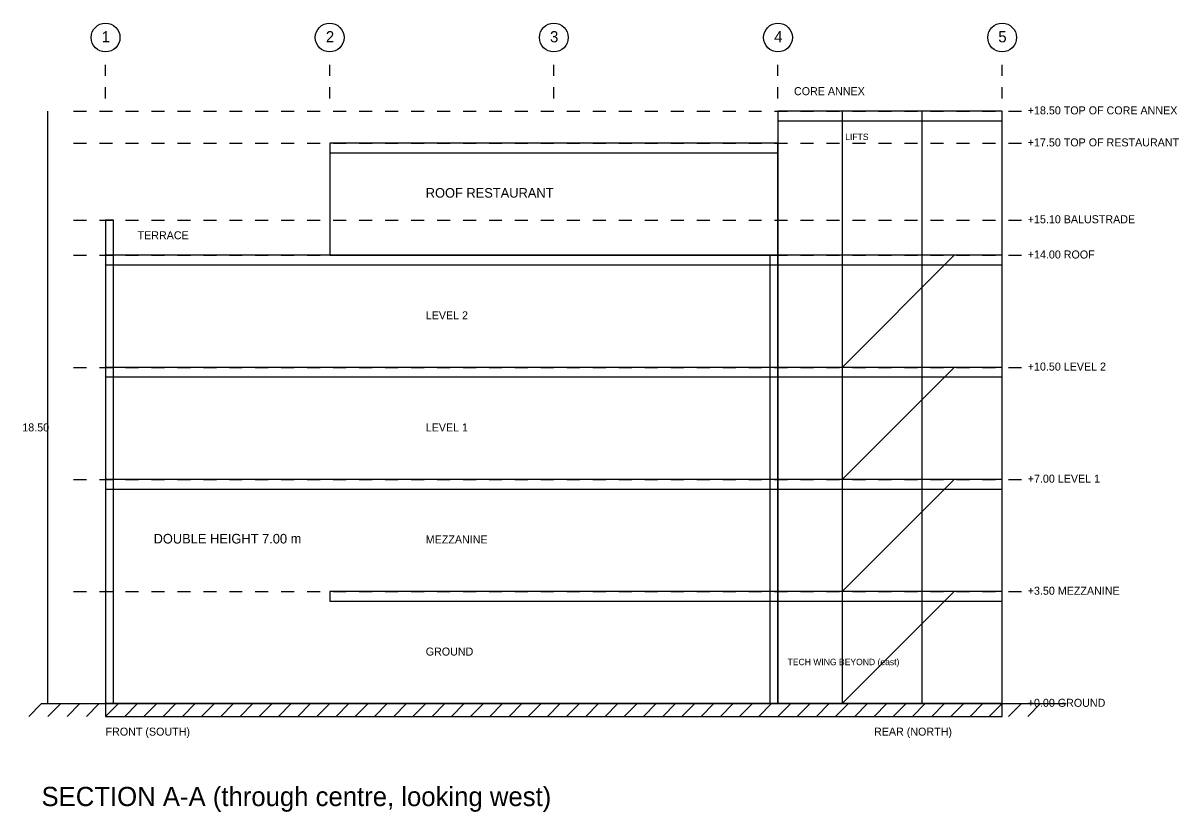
# Model space of a CAD drawing. Header units: metres. Extents: x -4 to 467, y -58 to 89.
# Drawn here: x 177.43 to 213.52, y 46.62 to 71.25 of the extents above; entities that cross this region are included whole.
import ezdxf

# ---------------------------------------------------------------- set-up
doc = ezdxf.new("R2010")
doc.units = ezdxf.units.M
for name, color, linetype in [('BEYOND', 8, 'CONTINUOUS'), ('CORE', 1, 'CONTINUOUS'), ('CUT', 1, 'CONTINUOUS'), ('DIMS', 3, 'CONTINUOUS'), ('GRID', 8, 'CONTINUOUS'), ('GROUND', 8, 'CONTINUOUS'), ('TEXT', 7, 'CONTINUOUS'), ('TITLE', 2, 'CONTINUOUS')]:
    doc.layers.add(name, color=color, linetype=linetype)

msp = doc.modelspace()

# ---------------------------------------------------------------- linework, layer by layer
at = {"layer": 'BEYOND'}
for p, q in [((201, 67.5), (187, 67.5)), ((187, 67.5), (187, 64)), ((201, 64), (201, 67.5)), ((187, 64), (201, 64))]:
    msp.add_line(p, q, dxfattribs=at)
at = {"layer": 'CORE'}
for p, q in [((208, 68.5), (201, 68.5)), ((201, 68.5), (201, 50)), ((205.5, 68.5), (203, 68.5)), ((203, 68.5), (203, 50)), ((205.5, 50), (205.5, 68.5)), ((208, 50), (208, 68.5)), ((203, 60.5), (206.5, 64)), ((203, 57), (206.5, 60.5)), ((203, 53.5), (206.5, 57)), ((203, 50), (206.5, 53.5)), ((201, 50), (208, 50)), ((203, 50), (205.5, 50))]:
    msp.add_line(p, q, dxfattribs=at)
at = {"layer": 'CUT'}
for p, q in [((208, 68.5), (201, 68.5)), ((201, 68.5), (201, 68.2)), ((208, 68.2), (208, 68.5)), ((201, 68.2), (208, 68.2)), ((201, 67.5), (187, 67.5)), ((187, 67.5), (187, 67.2)), ((201, 67.2), (201, 67.5)), ((187, 67.2), (201, 67.2)), ((180.25, 65.1), (180, 65.1)), ((180, 65.1), (180, 50)), ((180.25, 50), (180.25, 65.1)), ((201, 64), (180, 64)), ((180, 64), (180, 63.7)), ((201, 64), (200.75, 64)), ((200.75, 64), (200.75, 50)), ((201, 63.7), (201, 64)), ((201, 50), (201, 64)), ((208, 64), (201, 64)), ((201, 64), (201, 63.7)), ((208, 63.7), (208, 64)), ((180, 63.7), (201, 63.7)), ((201, 63.7), (208, 63.7)), ((201, 60.5), (180, 60.5)), ((180, 60.5), (180, 60.2)), ((201, 60.2), (201, 60.5)), ((208, 60.5), (201, 60.5)), ((201, 60.5), (201, 60.2)), ((208, 60.2), (208, 60.5)), ((180, 60.2), (201, 60.2)), ((201, 60.2), (208, 60.2)), ((201, 57), (180, 57)), ((180, 57), (180, 56.7)), ((180, 56.7), (201, 56.7)), ((201, 56.7), (201, 57)), ((208, 57), (201, 57)), ((201, 57), (201, 56.7)), ((201, 56.7), (208, 56.7)), ((208, 56.7), (208, 57)), ((201, 53.5), (187, 53.5)), ((187, 53.5), (187, 53.2)), ((201, 53.2), (201, 53.5)), ((208, 53.5), (201, 53.5)), ((201, 53.5), (201, 53.2)), ((208, 53.2), (208, 53.5)), ((187, 53.2), (201, 53.2)), ((201, 53.2), (208, 53.2)), ((208, 50), (180, 50)), ((180, 50), (180, 49.6)), ((180, 50), (180.25, 50)), ((200.75, 50), (201, 50)), ((208, 49.6), (208, 50)), ((180, 49.6), (208, 49.6))]:
    msp.add_line(p, q, dxfattribs=at)
at = {"layer": 'DIMS'}
for p, q in [((178.2, 50), (178.2, 68.5)), ((179, 68.5), (179.4055, 68.5)), ((179.811, 68.5), (180.2164, 68.5)), ((180.6219, 68.5), (181.0274, 68.5)), ((181.4329, 68.5), (181.8384, 68.5)), ((182.2438, 68.5), (182.6493, 68.5)), ((183.0548, 68.5), (183.4603, 68.5)), ((183.8658, 68.5), (184.2712, 68.5)), ((184.6767, 68.5), (185.0822, 68.5)), ((185.4877, 68.5), (185.8932, 68.5)), ((186.2986, 68.5), (186.7041, 68.5)), ((187.1096, 68.5), (187.5151, 68.5)), ((187.9205, 68.5), (188.326, 68.5)), ((188.7315, 68.5), (189.137, 68.5)), ((189.5425, 68.5), (189.9479, 68.5)), ((190.3534, 68.5), (190.7589, 68.5)), ((191.1644, 68.5), (191.5699, 68.5)), ((191.9753, 68.5), (192.3808, 68.5)), ((192.7863, 68.5), (193.1918, 68.5)), ((193.5973, 68.5), (194.0027, 68.5)), ((194.4082, 68.5), (194.8137, 68.5)), ((195.2192, 68.5), (195.6247, 68.5)), ((196.0301, 68.5), (196.4356, 68.5)), ((196.8411, 68.5), (197.2466, 68.5)), ((197.6521, 68.5), (198.0575, 68.5)), ((198.463, 68.5), (198.8685, 68.5)), ((199.274, 68.5), (199.6795, 68.5)), ((200.0849, 68.5), (200.4904, 68.5)), ((200.8959, 68.5), (201.3014, 68.5)), ((201.7068, 68.5), (202.1123, 68.5)), ((202.5178, 68.5), (202.9233, 68.5)), ((203.3288, 68.5), (203.7342, 68.5)), ((204.1397, 68.5), (204.5452, 68.5)), ((204.9507, 68.5), (205.3562, 68.5)), ((205.7616, 68.5), (206.1671, 68.5)), ((206.5726, 68.5), (206.9781, 68.5)), ((207.3836, 68.5), (207.789, 68.5)), ((208.1945, 68.5), (208.6, 68.5)), ((179, 67.5), (179.4055, 67.5)), ((179.811, 67.5), (180.2164, 67.5)), ((180.6219, 67.5), (181.0274, 67.5)), ((181.4329, 67.5), (181.8384, 67.5)), ((182.2438, 67.5), (182.6493, 67.5)), ((183.0548, 67.5), (183.4603, 67.5)), ((183.8658, 67.5), (184.2712, 67.5)), ((184.6767, 67.5), (185.0822, 67.5)), ((185.4877, 67.5), (185.8932, 67.5)), ((186.2986, 67.5), (186.7041, 67.5)), ((187.1096, 67.5), (187.5151, 67.5)), ((187.9205, 67.5), (188.326, 67.5)), ((188.7315, 67.5), (189.137, 67.5)), ((189.5425, 67.5), (189.9479, 67.5)), ((190.3534, 67.5), (190.7589, 67.5)), ((191.1644, 67.5), (191.5699, 67.5)), ((191.9753, 67.5), (192.3808, 67.5)), ((192.7863, 67.5), (193.1918, 67.5)), ((193.5973, 67.5), (194.0027, 67.5)), ((194.4082, 67.5), (194.8137, 67.5)), ((195.2192, 67.5), (195.6247, 67.5)), ((196.0301, 67.5), (196.4356, 67.5)), ((196.8411, 67.5), (197.2466, 67.5)), ((197.6521, 67.5), (198.0575, 67.5)), ((198.463, 67.5), (198.8685, 67.5)), ((199.274, 67.5), (199.6795, 67.5)), ((200.0849, 67.5), (200.4904, 67.5)), ((200.8959, 67.5), (201.3014, 67.5)), ((201.7068, 67.5), (202.1123, 67.5)), ((202.5178, 67.5), (202.9233, 67.5)), ((203.3288, 67.5), (203.7342, 67.5)), ((204.1397, 67.5), (204.5452, 67.5)), ((204.9507, 67.5), (205.3562, 67.5)), ((205.7616, 67.5), (206.1671, 67.5)), ((206.5726, 67.5), (206.9781, 67.5)), ((207.3836, 67.5), (207.789, 67.5)), ((208.1945, 67.5), (208.6, 67.5)), ((179, 65.1), (179.4055, 65.1)), ((179.811, 65.1), (180.2164, 65.1)), ((180.6219, 65.1), (181.0274, 65.1)), ((181.4329, 65.1), (181.8384, 65.1)), ((182.2438, 65.1), (182.6493, 65.1)), ((183.0548, 65.1), (183.4603, 65.1)), ((183.8658, 65.1), (184.2712, 65.1)), ((184.6767, 65.1), (185.0822, 65.1)), ((185.4877, 65.1), (185.8932, 65.1)), ((186.2986, 65.1), (186.7041, 65.1)), ((187.1096, 65.1), (187.5151, 65.1)), ((187.9205, 65.1), (188.326, 65.1)), ((188.7315, 65.1), (189.137, 65.1)), ((189.5425, 65.1), (189.9479, 65.1)), ((190.3534, 65.1), (190.7589, 65.1)), ((191.1644, 65.1), (191.5699, 65.1)), ((191.9753, 65.1), (192.3808, 65.1)), ((192.7863, 65.1), (193.1918, 65.1)), ((193.5973, 65.1), (194.0027, 65.1)), ((194.4082, 65.1), (194.8137, 65.1)), ((195.2192, 65.1), (195.6247, 65.1)), ((196.0301, 65.1), (196.4356, 65.1)), ((196.8411, 65.1), (197.2466, 65.1)), ((197.6521, 65.1), (198.0575, 65.1)), ((198.463, 65.1), (198.8685, 65.1)), ((199.274, 65.1), (199.6795, 65.1)), ((200.0849, 65.1), (200.4904, 65.1)), ((200.8959, 65.1), (201.3014, 65.1)), ((201.7068, 65.1), (202.1123, 65.1)), ((202.5178, 65.1), (202.9233, 65.1)), ((203.3288, 65.1), (203.7342, 65.1)), ((204.1397, 65.1), (204.5452, 65.1)), ((204.9507, 65.1), (205.3562, 65.1)), ((205.7616, 65.1), (206.1671, 65.1)), ((206.5726, 65.1), (206.9781, 65.1)), ((207.3836, 65.1), (207.789, 65.1)), ((208.1945, 65.1), (208.6, 65.1)), ((179, 64), (179.4055, 64)), ((179.811, 64), (180.2164, 64)), ((180.6219, 64), (181.0274, 64)), ((181.4329, 64), (181.8384, 64)), ((182.2438, 64), (182.6493, 64)), ((183.0548, 64), (183.4603, 64)), ((183.8658, 64), (184.2712, 64)), ((184.6767, 64), (185.0822, 64)), ((185.4877, 64), (185.8932, 64)), ((186.2986, 64), (186.7041, 64)), ((187.1096, 64), (187.5151, 64)), ((187.9205, 64), (188.326, 64)), ((188.7315, 64), (189.137, 64)), ((189.5425, 64), (189.9479, 64)), ((190.3534, 64), (190.7589, 64)), ((191.1644, 64), (191.5699, 64)), ((191.9753, 64), (192.3808, 64)), ((192.7863, 64), (193.1918, 64)), ((193.5973, 64), (194.0027, 64)), ((194.4082, 64), (194.8137, 64)), ((195.2192, 64), (195.6247, 64)), ((196.0301, 64), (196.4356, 64)), ((196.8411, 64), (197.2466, 64)), ((197.6521, 64), (198.0575, 64)), ((198.463, 64), (198.8685, 64)), ((199.274, 64), (199.6795, 64)), ((200.0849, 64), (200.4904, 64)), ((200.8959, 64), (201.3014, 64)), ((201.7068, 64), (202.1123, 64)), ((202.5178, 64), (202.9233, 64)), ((203.3288, 64), (203.7342, 64)), ((204.1397, 64), (204.5452, 64)), ((204.9507, 64), (205.3562, 64)), ((205.7616, 64), (206.1671, 64)), ((206.5726, 64), (206.9781, 64)), ((207.3836, 64), (207.789, 64)), ((208.1945, 64), (208.6, 64)), ((179, 60.5), (179.4055, 60.5)), ((179.811, 60.5), (180.2164, 60.5)), ((180.6219, 60.5), (181.0274, 60.5)), ((181.4329, 60.5), (181.8384, 60.5)), ((182.2438, 60.5), (182.6493, 60.5)), ((183.0548, 60.5), (183.4603, 60.5)), ((183.8658, 60.5), (184.2712, 60.5)), ((184.6767, 60.5), (185.0822, 60.5)), ((185.4877, 60.5), (185.8932, 60.5)), ((186.2986, 60.5), (186.7041, 60.5)), ((187.1096, 60.5), (187.5151, 60.5)), ((187.9205, 60.5), (188.326, 60.5)), ((188.7315, 60.5), (189.137, 60.5)), ((189.5425, 60.5), (189.9479, 60.5)), ((190.3534, 60.5), (190.7589, 60.5)), ((191.1644, 60.5), (191.5699, 60.5)), ((191.9753, 60.5), (192.3808, 60.5)), ((192.7863, 60.5), (193.1918, 60.5)), ((193.5973, 60.5), (194.0027, 60.5)), ((194.4082, 60.5), (194.8137, 60.5)), ((195.2192, 60.5), (195.6247, 60.5)), ((196.0301, 60.5), (196.4356, 60.5)), ((196.8411, 60.5), (197.2466, 60.5)), ((197.6521, 60.5), (198.0575, 60.5)), ((198.463, 60.5), (198.8685, 60.5)), ((199.274, 60.5), (199.6795, 60.5)), ((200.0849, 60.5), (200.4904, 60.5)), ((200.8959, 60.5), (201.3014, 60.5)), ((201.7068, 60.5), (202.1123, 60.5)), ((202.5178, 60.5), (202.9233, 60.5)), ((203.3288, 60.5), (203.7342, 60.5)), ((204.1397, 60.5), (204.5452, 60.5)), ((204.9507, 60.5), (205.3562, 60.5)), ((205.7616, 60.5), (206.1671, 60.5)), ((206.5726, 60.5), (206.9781, 60.5)), ((207.3836, 60.5), (207.789, 60.5)), ((208.1945, 60.5), (208.6, 60.5)), ((179, 57), (179.4055, 57)), ((179.811, 57), (180.2164, 57)), ((180.6219, 57), (181.0274, 57)), ((181.4329, 57), (181.8384, 57)), ((182.2438, 57), (182.6493, 57)), ((183.0548, 57), (183.4603, 57)), ((183.8658, 57), (184.2712, 57)), ((184.6767, 57), (185.0822, 57)), ((185.4877, 57), (185.8932, 57)), ((186.2986, 57), (186.7041, 57)), ((187.1096, 57), (187.5151, 57)), ((187.9205, 57), (188.326, 57)), ((188.7315, 57), (189.137, 57)), ((189.5425, 57), (189.9479, 57)), ((190.3534, 57), (190.7589, 57)), ((191.1644, 57), (191.5699, 57)), ((191.9753, 57), (192.3808, 57)), ((192.7863, 57), (193.1918, 57)), ((193.5973, 57), (194.0027, 57)), ((194.4082, 57), (194.8137, 57)), ((195.2192, 57), (195.6247, 57)), ((196.0301, 57), (196.4356, 57)), ((196.8411, 57), (197.2466, 57)), ((197.6521, 57), (198.0575, 57)), ((198.463, 57), (198.8685, 57)), ((199.274, 57), (199.6795, 57)), ((200.0849, 57), (200.4904, 57)), ((200.8959, 57), (201.3014, 57)), ((201.7068, 57), (202.1123, 57)), ((202.5178, 57), (202.9233, 57)), ((203.3288, 57), (203.7342, 57)), ((204.1397, 57), (204.5452, 57)), ((204.9507, 57), (205.3562, 57)), ((205.7616, 57), (206.1671, 57)), ((206.5726, 57), (206.9781, 57)), ((207.3836, 57), (207.789, 57)), ((208.1945, 57), (208.6, 57)), ((179, 53.5), (179.4055, 53.5)), ((179.811, 53.5), (180.2164, 53.5)), ((180.6219, 53.5), (181.0274, 53.5)), ((181.4329, 53.5), (181.8384, 53.5)), ((182.2438, 53.5), (182.6493, 53.5)), ((183.0548, 53.5), (183.4603, 53.5)), ((183.8658, 53.5), (184.2712, 53.5)), ((184.6767, 53.5), (185.0822, 53.5)), ((185.4877, 53.5), (185.8932, 53.5)), ((186.2986, 53.5), (186.7041, 53.5)), ((187.1096, 53.5), (187.5151, 53.5)), ((187.9205, 53.5), (188.326, 53.5)), ((188.7315, 53.5), (189.137, 53.5)), ((189.5425, 53.5), (189.9479, 53.5)), ((190.3534, 53.5), (190.7589, 53.5)), ((191.1644, 53.5), (191.5699, 53.5)), ((191.9753, 53.5), (192.3808, 53.5)), ((192.7863, 53.5), (193.1918, 53.5)), ((193.5973, 53.5), (194.0027, 53.5)), ((194.4082, 53.5), (194.8137, 53.5)), ((195.2192, 53.5), (195.6247, 53.5)), ((196.0301, 53.5), (196.4356, 53.5)), ((196.8411, 53.5), (197.2466, 53.5)), ((197.6521, 53.5), (198.0575, 53.5)), ((198.463, 53.5), (198.8685, 53.5)), ((199.274, 53.5), (199.6795, 53.5)), ((200.0849, 53.5), (200.4904, 53.5)), ((200.8959, 53.5), (201.3014, 53.5)), ((201.7068, 53.5), (202.1123, 53.5)), ((202.5178, 53.5), (202.9233, 53.5)), ((203.3288, 53.5), (203.7342, 53.5)), ((204.1397, 53.5), (204.5452, 53.5)), ((204.9507, 53.5), (205.3562, 53.5)), ((205.7616, 53.5), (206.1671, 53.5)), ((206.5726, 53.5), (206.9781, 53.5)), ((207.3836, 53.5), (207.789, 53.5)), ((208.1945, 53.5), (208.6, 53.5)), ((179, 50), (179.4055, 50)), ((179.811, 50), (180.2164, 50)), ((180.6219, 50), (181.0274, 50)), ((181.4329, 50), (181.8384, 50)), ((182.2438, 50), (182.6493, 50)), ((183.0548, 50), (183.4603, 50)), ((183.8658, 50), (184.2712, 50)), ((184.6767, 50), (185.0822, 50)), ((185.4877, 50), (185.8932, 50)), ((186.2986, 50), (186.7041, 50)), ((187.1096, 50), (187.5151, 50)), ((187.9205, 50), (188.326, 50)), ((188.7315, 50), (189.137, 50)), ((189.5425, 50), (189.9479, 50)), ((190.3534, 50), (190.7589, 50)), ((191.1644, 50), (191.5699, 50)), ((191.9753, 50), (192.3808, 50)), ((192.7863, 50), (193.1918, 50)), ((193.5973, 50), (194.0027, 50)), ((194.4082, 50), (194.8137, 50)), ((195.2192, 50), (195.6247, 50)), ((196.0301, 50), (196.4356, 50)), ((196.8411, 50), (197.2466, 50)), ((197.6521, 50), (198.0575, 50)), ((198.463, 50), (198.8685, 50)), ((199.274, 50), (199.6795, 50)), ((200.0849, 50), (200.4904, 50)), ((200.8959, 50), (201.3014, 50)), ((201.7068, 50), (202.1123, 50)), ((202.5178, 50), (202.9233, 50)), ((203.3288, 50), (203.7342, 50)), ((204.1397, 50), (204.5452, 50)), ((204.9507, 50), (205.3562, 50)), ((205.7616, 50), (206.1671, 50)), ((206.5726, 50), (206.9781, 50)), ((207.3836, 50), (207.789, 50)), ((208.1945, 50), (208.6, 50))]:
    msp.add_line(p, q, dxfattribs=at)
at = {"layer": 'GRID'}
for p, q in [((180, 69.6), (180, 69.95)), ((187, 69.6), (187, 69.95)), ((194, 69.6), (194, 69.95)), ((201, 69.6), (201, 69.95)), ((208, 69.6), (208, 69.95)), ((180, 68.9), (180, 69.25)), ((187, 68.9), (187, 69.25)), ((194, 68.9), (194, 69.25)), ((201, 68.9), (201, 69.25)), ((208, 68.9), (208, 69.25))]:
    msp.add_line(p, q, dxfattribs=at)
for centre in [(180, 70.8), (187, 70.8), (194, 70.8), (201, 70.8), (208, 70.8)]:
    msp.add_circle(centre, 0.45, dxfattribs=at)
at = {"layer": 'GROUND'}
for p, q in [((178, 50), (177.6, 49.6)), ((178, 50), (210, 50)), ((178.6, 50), (178.2, 49.6)), ((179.2, 50), (178.8, 49.6)), ((179.8, 50), (179.4, 49.6)), ((180.4, 50), (180, 49.6)), ((181, 50), (180.6, 49.6)), ((181.6, 50), (181.2, 49.6)), ((182.2, 50), (181.8, 49.6)), ((182.8, 50), (182.4, 49.6)), ((183.4, 50), (183, 49.6)), ((184, 50), (183.6, 49.6)), ((184.6, 50), (184.2, 49.6)), ((185.2, 50), (184.8, 49.6)), ((185.8, 50), (185.4, 49.6)), ((186.4, 50), (186, 49.6)), ((187, 50), (186.6, 49.6)), ((187.6, 50), (187.2, 49.6)), ((188.2, 50), (187.8, 49.6)), ((188.8, 50), (188.4, 49.6)), ((189.4, 50), (189, 49.6)), ((190, 50), (189.6, 49.6)), ((190.6, 50), (190.2, 49.6)), ((191.2, 50), (190.8, 49.6)), ((191.8, 50), (191.4, 49.6)), ((192.4, 50), (192, 49.6)), ((193, 50), (192.6, 49.6)), ((193.6, 50), (193.2, 49.6)), ((194.2, 50), (193.8, 49.6)), ((194.8, 50), (194.4, 49.6)), ((195.4, 50), (195, 49.6)), ((196, 50), (195.6, 49.6)), ((196.6, 50), (196.2, 49.6)), ((197.2, 50), (196.8, 49.6)), ((197.8, 50), (197.4, 49.6)), ((198.4, 50), (198, 49.6)), ((199, 50), (198.6, 49.6)), ((199.6, 50), (199.2, 49.6)), ((200.2, 50), (199.8, 49.6)), ((200.8, 50), (200.4, 49.6)), ((201.4, 50), (201, 49.6)), ((202, 50), (201.6, 49.6)), ((202.6, 50), (202.2, 49.6)), ((203.2, 50), (202.8, 49.6)), ((203.8, 50), (203.4, 49.6)), ((204.4, 50), (204, 49.6)), ((205, 50), (204.6, 49.6)), ((205.6, 50), (205.2, 49.6)), ((206.2, 50), (205.8, 49.6)), ((206.8, 50), (206.4, 49.6)), ((207.4, 50), (207, 49.6)), ((208, 50), (207.6, 49.6)), ((208.6, 50), (208.2, 49.6)), ((209.2, 50), (208.8, 49.6))]:
    msp.add_line(p, q, dxfattribs=at)

# ---------------------------------------------------------------- texts
at = {"layer": 'DIMS'}
for s, p in [('+18.50 TOP OF CORE ANNEX', (208.8, 68.4)), ('+17.50 TOP OF RESTAURANT', (208.8, 67.4)), ('+15.10 BALUSTRADE', (208.8, 65)), ('+14.00 ROOF', (208.8, 63.9)), ('+10.50 LEVEL 2', (208.8, 60.4)), ('18.50', (177.4, 58.5)), ('+7.00 LEVEL 1', (208.8, 56.9)), ('+3.50 MEZZANINE', (208.8, 53.4)), ('+0.00 GROUND', (208.8, 49.9))]:
    msp.add_text(s, height=0.25, dxfattribs=at).set_placement(p)
at = {"layer": 'GRID'}
for s, p in [('1', (179.88, 70.65)), ('2', (186.88, 70.65)), ('3', (193.88, 70.65)), ('4', (200.88, 70.65)), ('5', (207.88, 70.65))]:
    msp.add_text(s, height=0.35, dxfattribs=at).set_placement(p)
at = {"layer": 'TEXT'}
for s, height, p in [('CORE ANNEX', 0.25, (201.5, 69)), ('LIFTS', 0.2, (203.1, 67.6)), ('ROOF RESTAURANT', 0.3, (190, 65.8)), ('TERRACE', 0.25, (181, 64.5)), ('LEVEL 2', 0.25, (190, 62)), ('LEVEL 1', 0.25, (190, 58.5)), ('DOUBLE HEIGHT 7.00 m', 0.3, (181.5, 55)), ('MEZZANINE', 0.25, (190, 55)), ('GROUND', 0.25, (190, 51.5)), ('TECH WING BEYOND (east)', 0.2, (201.3, 51.2)), ('FRONT (SOUTH)', 0.25, (180, 49)), ('REAR (NORTH)', 0.25, (204, 49))]:
    msp.add_text(s, height=height, dxfattribs=at).set_placement(p)
at = {"layer": 'TITLE'}
msp.add_text('SECTION A-A (through centre, looking west)', height=0.6, dxfattribs=at).set_placement((178, 46.8))

doc.saveas('drawing.dxf')
